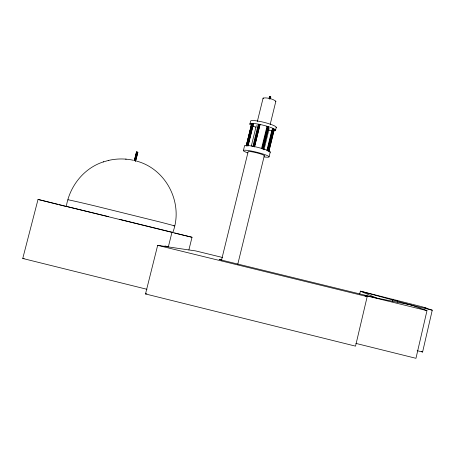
<?xml version="1.0" encoding="UTF-8"?>
<svg xmlns="http://www.w3.org/2000/svg" width="455" height="455" viewBox="0 0 455 455"><rect width="100%" height="100%" fill="white"/><g stroke="black" fill="none" stroke-linecap="round" stroke-linejoin="round"><path stroke-width="0.68" d="M359.734 293.924L360.383 291.154L411.292 305.066L426.983 310.64L415.961 358.307L355.884 343.394M417.172 350.68L422.593 352.028L432.25 310.196L422.223 306.807L360.383 291.154L376.478 298.002L411.292 305.066L432.25 310.196M392.563 301.182L393.04 299.14M397.249 302.154L397.573 300.778L396.015 300.215M266.88 150.525L271.902 130.102L272.431 130.158M267.233 150.844L272.59 128.907L273.119 128.964L274.263 129.334L268.911 151.265L268.456 151.088L273.819 129.14M267.455 150.514L272.261 130.835M267.756 150.912L273.119 128.964M268.86 151.344L274.263 129.334M269.098 156.753L270.259 151.993M275.594 130.141L276.287 127.298M243.362 150.724L244.528 145.975A13.28 1.632 13.9 0 1 258.173 147.471A13.28 1.632 13.9 0 1 269.997 152.368M249.886 124.187L250.586 121.349A13.258 2.03 13.9 0 1 264.315 122.418A13.258 2.03 13.9 0 1 276.003 127.77M246.127 146.044L251.331 124.909L251.848 124.96M246.843 145.884L246.377 145.702L251.769 123.766L252.326 123.715L253.486 124.09L248.089 146.044M246.377 145.702L251.803 123.663M249.01 136.511L249.511 134.475M250.347 131.08L251.012 128.361M246.405 145.617L246.923 145.685L252.326 123.715M253.02 123.891L247.622 145.862L246.923 145.685M248.123 145.1L253.003 125.33L252.536 125.136M221.426 260.505L248.117 151.839A8.361 0.978 13.9 0 1 256.705 152.835A8.361 0.978 13.9 0 1 264.173 155.86M251.285 146.112L256.319 125.608M257.325 121.508L263.144 97.973C267.426 97.541 272.391 98.661 275.866 101.209L270.173 124.477M252.815 146.516L258.281 124.317L258.81 124.369L259.976 124.744L254.55 146.857M252.855 146.43L253.378 146.499L258.81 124.369M259.509 124.545L254.083 146.669L253.378 146.499M254.51 146.937L259.976 124.744M269.041 98.485L269.502 96.693L269.917 96.722L270.816 97.029L270.361 98.82M269.36 98.985L269.917 96.722M269.906 99.127L270.463 96.858M261.5 148.694L266.954 126.507L267.489 126.558L268.643 126.934L263.235 149.035L262.074 148.677L267.489 126.558M262.78 148.853L268.188 126.735M263.189 149.115L268.643 126.934M263.98 149.803L269.172 128.583M237.709 264.491L264.321 155.633M426.983 310.64L364.33 295.301L367.185 296.62L355.531 346.141L145.509 293.953L157.669 245.33L188.876 249.949L192.016 237.271L38.032 199.432L22.75 258.474L146.965 289.295M172.03 232.073L168.344 246.849L164.92 245.939M134.322 160.598L136.511 151.953L137.393 152.141L137.848 152.334L135.664 160.973M134.367 160.649L136.511 151.953M134.669 160.655L136.858 152.004M135.203 160.786L137.393 152.141M136.324 156.929L137.501 152.283L137.848 152.334M135.448 161.582L137.802 152.271M251.331 124.909L251.757 125.205M258.281 124.317L258.702 124.613M269.502 96.693L270.816 97.029M275.724 101.499L275.866 101.209M266.954 126.507L267.364 126.803M271.902 130.102L272.295 130.386M272.59 128.907L272.989 129.197M103.643 161.809C83.879 168.026 69.609 186.254 66.299 206.451L67.658 206.758M108.466 160.439C116.645 158.528 125.267 158.437 133.469 160.308M103.296 161.912L108.785 160.348M145.509 293.953L146.88 293.697M172.769 232.46L172.815 232.46C183.854 203.476 166.439 168.919 136.489 161.081M22.75 258.474L24.149 258.508M221.892 259.691L219.088 259.481L376.478 298.002M259.401 124.789L259.93 124.846M268.063 126.979L268.592 127.03M273.677 129.374L274.211 129.43M125.625 159.113L126.154 159.182M188.876 249.949L195.582 250.893L222.45 257.462M173.844 225.885L174.441 225.919L173.981 225.748A54.651 0.557 13.8 0 0 160.638 222.165L94.862 205.905A54.663 0.557 13.8 0 0 78.453 202.037L69.388 200.018A54.936 0.563 13.8 0 0 68.114 199.881M68.153 206.871L108.637 216.66M119.722 219.367L172.343 232.329M174.612 233.034L192.016 237.271M157.669 245.33L367.185 296.62L365.729 295.949M137.501 152.283L136.557 152.01M38.032 199.432L57.927 204.454M59.218 204.778L65.543 206.377M424.578 307.603L427.04 308.433M421.603 351.328L422.593 352.028M263.03 98.269L263.348 98.667M251.501 125.421A13.258 1.985 13.9 0 1 262.489 125.028A13.258 1.985 13.9 0 1 274.183 130.83M271.709 130.761A13.258 1.985 13.9 0 1 268.609 130.363M255.915 127.218A13.258 1.985 13.9 0 1 252.582 125.938M247.856 152.897A13.28 1.553 13.9 0 1 247.014 150.349A13.28 1.553 13.9 0 1 265.902 155.007A13.28 1.553 13.9 0 1 264.019 156.878"/></g></svg>
